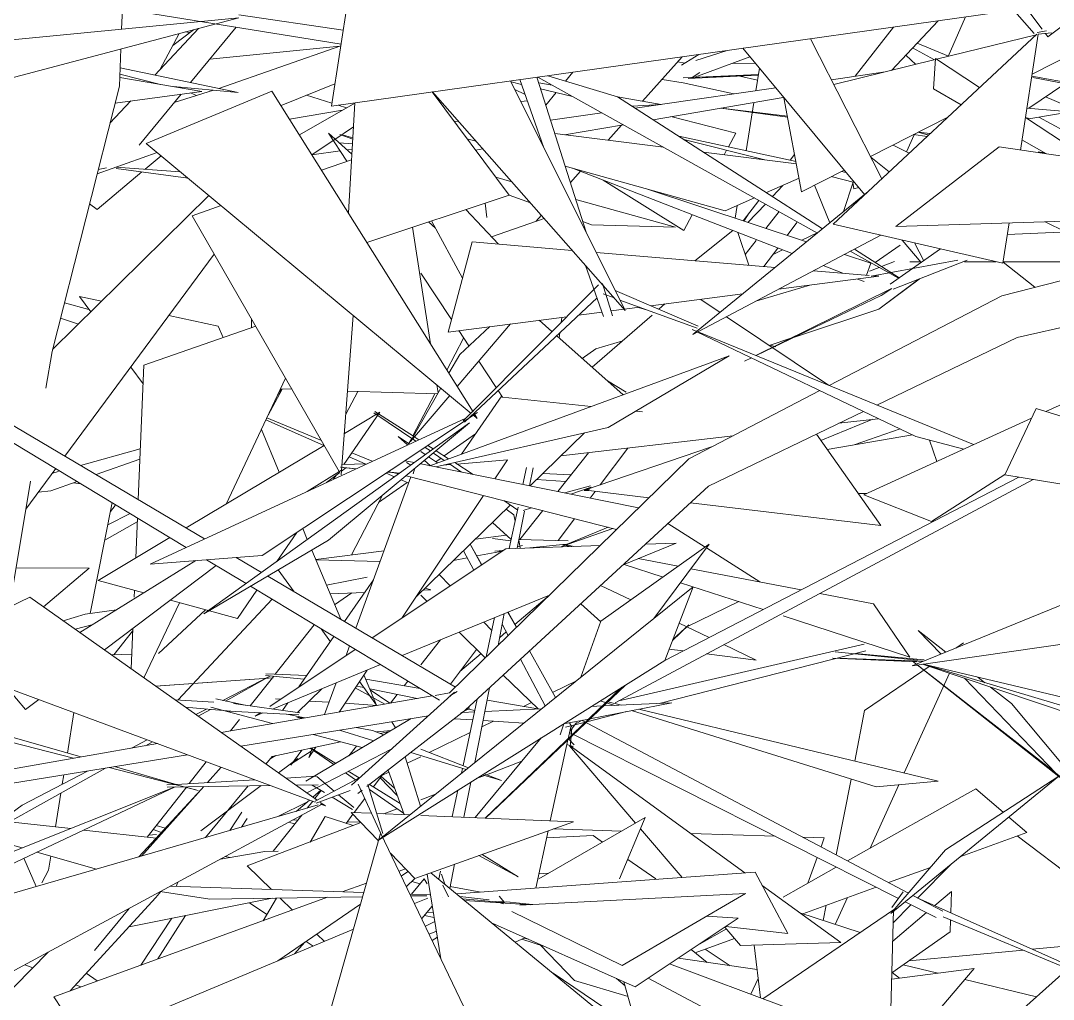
# Model space of a CAD drawing. Header units: millimetres. Extents: x 78096 to 288885, y -20632 to 149556.
# Drawn here: x 251132.4 to 251420, y 94862.3 to 95134.9 of the extents above; entities that cross this region are included whole.
import ezdxf

# ---------------------------------------------------------------- set-up
doc = ezdxf.new("R2010")
doc.units = ezdxf.units.MM
doc.layers.add('G-IMPT', color=8, linetype='Continuous', lineweight=9)
doc.layers.add('L-PLNT', color=71, linetype='Continuous', lineweight=9)

# ---------------------------------------------------------------- blocks, each defined once
blk = doc.blocks.new('ZZ-V - Tree Broadleaf 1 - 3dtree rotund SIMPLU-4826059-TOMH A-A')
at = {"layer": 'G-IMPT'}
for p, q in [((25531.45, 95168.44), (25522.54, 95111.12)), ((25702.01, 95157.27), (25720.5, 95132.57)), ((25750.58, 95152.14), (25722.09, 95130.45)), ((25395.71, 95149.31), (25525.22, 95128.4)), ((25496.78, 95136.58), (25525.83, 95132.27)), ((25709.86, 95137.48), (25522.54, 95111.12)), ((25712.88, 95137.51), (25718.2, 95131.4)), ((25380.12, 95104.9), (25496.75, 95135.75)), ((25385.18, 95124.83), (25496.75, 95135.75)), ((25717.66, 95120.02), (25744.49, 95133.7)), ((25719.01, 95131.18), (25662.29, 95078.26)), ((25691.09, 95124.17), (25718.83, 95131.02)), ((25714.4, 95098.89), (25719.38, 95131.14)), ((25721.64, 95132.1), (25719.06, 95131.64)), ((25719.34, 95131.14), (25723.06, 95131.57)), ((25721.38, 95131.4), (25722.09, 95130.45)), ((25655.96, 95129.9), (25675.83, 95090.9)), ((25637.12, 95127.25), (25670.99, 95086.49)), ((25662.48, 95117.11), (25690.71, 95124.08)), ((25690.73, 95124.41), (25690.22, 95115.93)), ((25690.73, 95124.41), (25703.06, 95116.3)), ((25593.45, 95076.03), (25579.77, 95119.17)), ((25657.87, 95075.78), (25580.01, 95119.21)), ((25602.23, 95113.7), (25582.79, 95119.6)), ((25572.42, 95118.14), (25604.36, 95054.21)), ((25581.72, 95099.52), (25575.01, 95118.5)), ((25690.22, 95115.93), (25697.91, 95111.5)), ((25505.99, 95115.29), (25470.98, 95100.7)), ((25505.99, 95115.29), (25562.02, 95025.95)), ((25572.02, 95086.31), (25550.58, 95115.07)), ((25604.36, 95054.21), (25550.73, 95115.09)), ((25602.23, 95113.7), (25659.34, 95076.98)), ((25648.57, 95113.48), (25653.49, 95087.29)), ((25527.26, 95081.37), (25529.09, 95112.04)), ((25672.68, 95097.08), (25694.24, 95108.07)), ((25715.79, 95107.92), (25733.81, 95096.07)), ((25714.84, 95101.76), (25721.66, 95097.84)), ((25561.46, 95025.55), (25470.98, 95100.7)), ((25528.14, 95096.2), (25519.8, 95093.26)), ((25653.49, 95087.29), (25665.32, 95093.32)), ((25623.23, 95047.51), (25671.98, 95087.3)), ((25532.41, 95073.16), (25572.02, 95086.31)), ((25491.81, 95083.4), (25483.79, 95080.57)), ((25331.43, 95079.21), (25482.08, 94988.21)), ((25336.88, 95079.5), (25487.23, 94990.59)), ((25524.72, 95009.35), (25483.79, 95080.57)), ((25709.52, 95067.36), (25711.26, 95078.61)), ((25709.52, 95067.36), (25662.29, 95078.26)), ((25710.76, 95075.39), (25757.16, 95077.4)), ((25561.7, 95073.3), (25555.01, 95048.19)), ((25561.7, 95073.3), (25589.62, 95070.94)), ((25675.56, 95075.19), (25623.23, 95047.51)), ((25681.53, 95073.82), (25686.74, 95067.54)), ((25684.94, 95073.03), (25687.48, 95068.05)), ((25596.28, 95070.38), (25646.09, 95066.17)), ((25680.49, 95063.17), (25667.02, 95070.68)), ((25668.19, 95071.3), (25680.65, 95063.28)), ((25678.17, 95061.55), (25692.2, 95071.35)), ((25672.81, 95063.72), (25696.99, 95068.23)), ((25675.76, 95066.43), (25679.39, 95067.83)), ((25679.01, 95060.12), (25699.57, 95068.21)), ((25683.59, 95067.78), (25686.54, 95067.78)), ((25698.85, 95067.79), (25707.64, 95067.79)), ((25746.68, 95067.8), (25709.2, 95058.32)), ((25709.59, 95067.79), (25773.84, 95067.8)), ((25598.32, 95052.55), (25593.29, 95066.77)), ((25656.78, 95065.26), (25672.28, 95063.95)), ((25672.39, 95065.13), (25675.1, 95066.17)), ((25561.89, 95026.16), (25596.89, 95061.33)), ((25600.85, 95052.7), (25597.99, 95061.73)), ((25647.03, 95060.1), (25674.98, 95063.72)), ((25673.31, 95063.86), (25674.98, 95063.72)), ((25601.27, 95057.71), (25598.24, 95058.81)), ((25624.67, 95049.81), (25601.58, 95059.76)), ((25611.47, 95055.5), (25637.08, 95058.81)), ((25678.16, 95060.13), (25640.77, 95041.64)), ((25675.68, 95058.34), (25640.82, 95041.62)), ((25709.2, 95058.32), (25661.17, 95033.28)), ((25675.68, 95058.34), (25678.57, 95060.34)), ((25559.63, 95023.07), (25596.5, 95057.7)), ((25624.38, 95049.31), (25602.9, 95057.12)), ((25758, 95056.67), (25713.53, 95046.71)), ((25528.64, 95052.81), (25525.26, 95008.41)), ((25591.39, 95052.9), (25597.9, 95053.74)), ((25600.42, 95054.07), (25608.43, 95055.11)), ((25555.01, 95048.19), (25588.07, 95052.47)), ((25721.5, 95026.06), (25776.62, 95051.25)), ((25624.23, 95048.33), (25622.96, 95048.94)), ((25624.3, 95048.39), (25622.96, 95048.94)), ((25685.32, 95019.1), (25624.33, 95048.28)), ((25701.32, 95016.83), (25624.88, 95048.15)), ((25713.53, 95046.71), (25674.41, 95027.86)), ((25549.91, 95010.97), (25633.27, 95041.58)), ((25599.62, 95021.61), (25633.27, 95041.58)), ((25639.51, 95041.02), (25637.55, 95040.05)), ((25639.54, 95041), (25637.55, 95040.05)), ((25658.54, 95031.91), (25622.05, 95012.89)), ((25559.95, 95024.22), (25472.03, 94983.57)), ((25503.21, 94985.94), (25563.26, 95025.75)), ((25559.24, 95023.5), (25561.82, 95026.1)), ((25563.15, 95024.14), (25561.97, 95025.12)), ((25562.27, 95025.55), (25563.15, 95024.14)), ((25670.72, 95026.09), (25627.54, 95005.28)), ((25670.79, 95002.88), (25717.54, 95024.25)), ((25487.02, 94969.69), (25561.03, 95022.93)), ((25521.77, 94990.19), (25561.03, 95022.93)), ((25599.62, 95021.61), (25551.63, 95010.62)), ((25685.32, 95019.1), (25698.64, 95015.61)), ((25543.05, 95012.35), (25545.61, 95011.84)), ((25622.05, 95012.89), (25555.4, 94947.68)), ((25515.78, 95003.79), (25525.32, 95009.72)), ((25529.42, 95010.1), (25525.11, 95010.53)), ((25525.19, 95010.52), (25529.41, 95010.1)), ((25526.58, 95010.38), (25525.34, 95009.44)), ((25532.49, 95011.52), (25525.48, 95011.31)), ((25526.45, 95010.4), (25529.41, 95010.1)), ((25544.64, 95011.14), (25543.47, 95011.85)), ((25545.66, 95010), (25545.31, 95008.68)), ((25547.4, 95011.48), (25608.08, 94999.22)), ((25524.87, 95009.09), (25521.13, 95006.27)), ((25538.28, 95009.19), (25541.47, 95008.86)), ((25538.31, 95009.21), (25541.51, 95008.89)), ((25541.51, 95008.89), (25538.32, 95009.21)), ((25540.04, 95009.01), (25541.25, 95008.7)), ((25543.33, 95008.17), (25601.93, 94993.21)), ((25710.1, 95008.52), (25689.64, 94995.38)), ((25627.54, 95005.28), (25559.89, 94942.96)), ((25670.79, 95002.88), (25689.64, 94995.38)), ((25487.02, 94969.69), (25521.77, 94990.19)), ((25452.49, 94964.47), (25484.79, 94984.54)), ((25503.21, 94985.94), (25472.03, 94983.57)), ((25487.79, 94984.76), (25498.76, 94978.14)), ((25496.02, 94985.39), (25503.06, 94981.23)), ((25490.48, 94983.14), (25459.33, 94959.63)), ((25504.82, 94980.19), (25557.06, 94949.3)), ((25500.03, 94977.37), (25552.62, 94945.61)), ((25623.29, 94977.23), (25535.61, 94906.67)), ((25623.29, 94977.23), (25615.35, 94956.71)), ((25438.54, 94974.32), (25406.26, 94958.72)), ((25438.54, 94974.32), (25518.53, 94917.81)), ((25406.26, 94958.72), (25518.04, 94917.21)), ((25535.61, 94906.67), (25615.35, 94956.71)), ((25452.75, 94929.83), (25373.78, 94952.5)), ((25366.68, 94951.29), (25450.69, 94929.47)), ((25432.36, 94949.03), (25437.38, 94943.06)), ((25550.58, 94946.84), (25491.88, 94936.64)), ((25528.1, 94921.97), (25556.82, 94947.84)), ((25555.4, 94947.68), (25551.41, 94946.98)), ((25555.53, 94946.88), (25557.58, 94948.1)), ((25441.02, 94945.81), (25437.38, 94943.06)), ((25532.44, 94921.64), (25560.94, 94943.69)), ((25558.58, 94942.09), (25560.95, 94943.31)), ((25549.54, 94941.28), (25497.28, 94932.82)), ((25515.38, 94923.07), (25544.78, 94940.51)), ((25474.07, 94933.54), (25372.3, 94915.85)), ((25515.66, 94919.84), (25539.38, 94932.13)), ((25482.47, 94930.42), (25391.65, 94915.72)), ((25460.65, 94926.89), (25485.4, 94920.46)), ((25479.34, 94922.2), (25462.15, 94927.13)), ((25479.29, 94922.2), (25501.21, 94923.46)), ((25509.83, 94923.96), (25518.31, 94924.45)), ((25517.99, 94917.52), (25530.49, 94924.12)), ((25519.65, 94923.41), (25518.45, 94924.41)), ((25523.32, 94920.34), (25519.69, 94923.37)), ((25372.84, 94879.12), (25479.01, 94921.47)), ((25479.01, 94921.47), (25387.4, 94878.3)), ((25476.68, 94922.04), (25478.82, 94922.17)), ((25476.81, 94921.46), (25505.47, 94921.88)), ((25485.4, 94920.46), (25481.65, 94921.54)), ((25512.62, 94921.99), (25518.86, 94922.08)), ((25520.6, 94919.92), (25517.17, 94921.99)), ((25518.29, 94916.97), (25527.73, 94920.5)), ((25529.91, 94919.68), (25531.09, 94920.59)), ((25536.26, 94908.54), (25530.03, 94922.24)), ((25536.9, 94908.51), (25532.69, 94922.19)), ((25528.44, 94915.19), (25522.74, 94918.63)), ((25528.79, 94915.76), (25524.54, 94919.31)), ((25519.74, 94916.58), (25426.15, 94865.99)), ((25433.02, 94891.64), (25518.89, 94916.47)), ((25519.44, 94917.17), (25520.85, 94916.17)), ((25519.51, 94916.67), (25520.85, 94916.17)), ((25533.72, 94914.13), (25528.03, 94914.37)), ((25535.64, 94906.49), (25528.03, 94914.37)), ((25544.33, 94913.69), (25535.19, 94914.07)), ((25589.91, 94911.8), (25545.79, 94895.99)), ((25589.91, 94911.8), (25547.4, 94913.56)), ((25521.77, 94857.33), (25536.22, 94908.54)), ((25568.45, 94841.41), (25536.34, 94908.54)), ((25545.79, 94895.99), (25538.98, 94903.03))]:
    blk.add_line(p, q, dxfattribs=at)
blk = doc.blocks.new('ZZ-V - Tree Broadleaf 1 - 3dtree rotund SIMPLU-4826034-TOMH A-A')
at = {"layer": 'G-IMPT'}
for p, q in [((25708.5, 95099.75), (25679.75, 95077.62)), ((25708.5, 95099.75), (25817.17, 95083.97)), ((25812.41, 95081.77), (25679.75, 95077.62)), ((25710.05, 95008.42), (25718.8, 95026.9)), ((25718.8, 95026.9), (25828.97, 94992.75)), ((25710.05, 95008.42), (25774.12, 94997.9))]:
    blk.add_line(p, q, dxfattribs=at)
blk = doc.blocks.new('ZZ-V - Tree Broadleaf 2 - 3dtree rotund SIMPLU-4826084-TOMH A-A')
at = {"layer": 'G-IMPT'}
for p, q in [((25463.68, 95121.82), (25496.53, 95114.88)), ((25486.49, 95115.23), (25463.57, 95119.11)), ((25474.94, 95117.19), (25463.61, 95120.07)), ((25478.44, 95116.59), (25496.53, 95114.88)), ((25462.28, 95111.99), (25486.49, 95115.23)), ((25434.71, 94982.52), (25455.04, 94982.39)), ((25455.04, 94982.39), (25442.38, 94971.61)), ((25453.94, 94969.59), (25447.83, 94967.76)), ((25453.94, 94969.59), (25462.73, 94970.83)), ((25456.17, 94966.76), (25451.17, 94965.4)), ((25449.96, 94909.89), (25432.91, 94911.79)), ((25473.72, 94907.24), (25453.57, 94909.48)), ((25436.44, 94904.49), (25425.45, 94907.62)), ((25457.15, 94898.61), (25440.52, 94903.33)), ((25479.31, 94893.76), (25479.75, 94894.97)), ((25551.78, 94881.32), (25549.78, 94880.44)), ((25581.87, 94877.07), (25575.59, 94879.11)), ((25439.36, 94871.09), (25437.18, 94871.95)), ((25457.28, 94867.44), (25454.28, 94869.6)), ((25452.74, 94865.79), (25451.29, 94866.36))]:
    blk.add_line(p, q, dxfattribs=at)
blk = doc.blocks.new('ZZ-V - Tree Broadleaf 2 - 3dtree rotund SIMPLU-4826109-TOMH A-A')
at = {"layer": 'G-IMPT'}
for p, q in [((25464.1, 95132.56), (25464.32, 95138.23)), ((25694.3, 95124.97), (25699.1, 95135.97)), ((25496.01, 95133.12), (25483.32, 95117.67)), ((25679.08, 95133.15), (25668.43, 95119.43)), ((25691.54, 95134.9), (25678.48, 95121.06)), ((25485.56, 95132.79), (25473.37, 95119.77)), ((25474.73, 95121.22), (25480.18, 95131.37)), ((25484.16, 95132.42), (25478.38, 95128.01)), ((25483.15, 95131.65), (25481.81, 95131.8)), ((25488.71, 95124.24), (25524.85, 95127.79)), ((25491.18, 95116.01), (25525.14, 95127.9)), ((25694.35, 95125.08), (25685.7, 95128.71)), ((25463.48, 95116.72), (25463.88, 95127.06)), ((25609.2, 95112.47), (25620.21, 95124.87)), ((25624.85, 95125.52), (25620.04, 95122.53)), ((25639.1, 95124.86), (25622.99, 95118.89)), ((25632.78, 95126.63), (25624.01, 95123.84)), ((25685.29, 95122.74), (25682.47, 95125.29)), ((25690.46, 95124.02), (25684.4, 95127.33)), ((25619, 95123.5), (25620.96, 95123.1)), ((25640.59, 95123.08), (25634.1, 95123.01)), ((25640.73, 95115.43), (25641.74, 95121.69)), ((25587.76, 95118.09), (25589.8, 95120.59)), ((25620.53, 95118.99), (25641.45, 95119.89)), ((25620.53, 95118.99), (25641.45, 95119.88)), ((25641.42, 95119.75), (25621.85, 95118.84)), ((25625.1, 95120.51), (25623.04, 95119.1)), ((25636.25, 95119.51), (25641.2, 95118.34)), ((25676.77, 95120.64), (25661.78, 95118.47)), ((25730.57, 95117.17), (25717.57, 95119.43)), ((25731.1, 95116.56), (25717.84, 95119.08)), ((25444.76, 95042.79), (25463.48, 95116.72)), ((25508.5, 95111.29), (25523.51, 95117.36)), ((25575.48, 95117.17), (25572.55, 95117.87)), ((25583.98, 95116.99), (25580.26, 95117.66)), ((25589.68, 95113.81), (25580.81, 95115.91)), ((25646.28, 95116.23), (25614.13, 95111.59)), ((25614.63, 95118.58), (25620.51, 95117.62)), ((25620.51, 95117.62), (25634.6, 95114.54)), ((25726.77, 95117.38), (25716.73, 95110.53)), ((25480.68, 95114.45), (25469.04, 95100.29)), ((25478.79, 95112.16), (25489.69, 95115.53)), ((25483.27, 95114.8), (25484.97, 95114.07)), ((25522.66, 95111.93), (25515.62, 95114.17)), ((25576.47, 95114.38), (25573.58, 95115.8)), ((25582.26, 95111.35), (25585.15, 95114.89)), ((25614.37, 95111.54), (25602.23, 95113.72)), ((25612.14, 95107.33), (25648.32, 95113.49)), ((25734.58, 95108.17), (25721.39, 95113.71)), ((25466.64, 95112.57), (25460.86, 95106.4)), ((25529.08, 95111.97), (25513.62, 95103.13)), ((25526.74, 95110.63), (25524.39, 95111.38)), ((25575.27, 95112.42), (25577.1, 95112.6)), ((25606.23, 95111.13), (25614.37, 95111.54)), ((25613.54, 95111.5), (25607.1, 95110.57)), ((25649.59, 95108.01), (25631.01, 95110.57)), ((25631.11, 95110.59), (25649.53, 95108.34)), ((25638.02, 95098.68), (25640.2, 95112.14)), ((25716.2, 95110.58), (25728.24, 95109.57)), ((25525.61, 95109.99), (25510.87, 95107.5)), ((25597.88, 95109.24), (25583.58, 95107.17)), ((25635.13, 95103.57), (25617.08, 95108.2)), ((25717.29, 95107.71), (25715.83, 95107.9)), ((25717.29, 95107.71), (25728.24, 95109.57)), ((25726.42, 95104.34), (25719.55, 95108.09)), ((25528.69, 95105.34), (25523.2, 95101.66)), ((25558.04, 95106.8), (25556.61, 95106.98)), ((25587.46, 95103.13), (25603.84, 95105.92)), ((25599.57, 95101.62), (25603.33, 95105.85)), ((25523.04, 95101.56), (25517.1, 95097.57)), ((25528.24, 95097.78), (25521.72, 95103.56)), ((25521.72, 95103.56), (25526.87, 95095.75)), ((25524.86, 95103.19), (25528.48, 95101.89)), ((25528.51, 95102.34), (25525.92, 95103.06)), ((25560.27, 95102.06), (25562.84, 95101.34)), ((25615, 95099.69), (25584.76, 95103.46)), ((25651.92, 95095.67), (25619.27, 95102.75)), ((25620.64, 95101.86), (25643.25, 95096.16)), ((25635.13, 95103.57), (25633.09, 95099.75)), ((25682.71, 95098.39), (25684.79, 95103.16)), ((25688.43, 95102.65), (25684.64, 95103.18)), ((25688.82, 95103.01), (25685.95, 95103.84)), ((25688.87, 95103.06), (25686.02, 95103.88)), ((25686.07, 95103.86), (25689.3, 95103.47)), ((25524.93, 95098.69), (25517.11, 95097.56)), ((25524.71, 95100.91), (25528.41, 95100.62)), ((25528.32, 95099.18), (25526.89, 95098.98)), ((25562.63, 95098.9), (25564.69, 95099.25)), ((25632.61, 95098.85), (25631.93, 95097.58)), ((25683.46, 95098.01), (25678.96, 95100.28)), ((25457.27, 95092.22), (25473.98, 95098.21)), ((25475.11, 95097.27), (25470.66, 95093.54)), ((25652.03, 95095.07), (25626.2, 95098.29)), ((25651.54, 95097.68), (25650.26, 95096.03)), ((25677.9, 95092.83), (25672.78, 95096.89)), ((25721.12, 95098.15), (25719.39, 95098.38)), ((25459.93, 95093.92), (25457.6, 95093.5)), ((25480.44, 95092.85), (25462.53, 95094.11)), ((25462.6, 95093.76), (25482.64, 95091.02)), ((25587.63, 95094.41), (25632.22, 95081.92)), ((25589.08, 95089.81), (25591.89, 95092.97)), ((25650.84, 95070.05), (25589.67, 95093.83)), ((25665.88, 95092.65), (25664.56, 95092.93)), ((25469.76, 95092.78), (25457.33, 95082.35)), ((25572.77, 95090.07), (25568.29, 95091.31)), ((25620.65, 95076.47), (25598.24, 95090.5)), ((25652.79, 95091.03), (25643.73, 95087.02)), ((25661.75, 95091.5), (25668.18, 95089.88)), ((25665.16, 95081.74), (25667.8, 95089.97)), ((25610.3, 95088.06), (25654.84, 95073.31)), ((25648.26, 95089.02), (25645.37, 95085.97)), ((25657.08, 95089.12), (25661.32, 95078.6)), ((25668, 95088.05), (25667.77, 95089.87)), ((25669.39, 95088.42), (25668, 95088.05)), ((25488.42, 95086.22), (25444.88, 95043.3)), ((25572.02, 95086.3), (25577.96, 95084.18)), ((25618.37, 95077.42), (25590.57, 95085.13)), ((25640.38, 95085.54), (25632.22, 95081.92)), ((25641.59, 95084.86), (25637.16, 95079.16)), ((25457.33, 95082.35), (25455.16, 95083.87)), ((25569.03, 95072.68), (25560, 95082.32)), ((25565.38, 95084.1), (25565.85, 95080.08)), ((25634.99, 95079.89), (25635.55, 95083.4)), ((25643.39, 95083.86), (25638.53, 95078.71)), ((25647.22, 95081.73), (25643.52, 95077.06)), ((25551.49, 95077.15), (25549.56, 95078.85)), ((25559, 95063.16), (25550.42, 95079.14)), ((25567.11, 95074.74), (25581.81, 95079.81)), ((25579.5, 95079.01), (25581.01, 95080.72)), ((25592.52, 95078.96), (25594.95, 95078.09)), ((25623, 95080.87), (25620.65, 95076.47)), ((25638.57, 95080.97), (25637.39, 95079.09)), ((25652.18, 95078.69), (25649.48, 95075.09)), ((25726.94, 95076.09), (25721.33, 95078.92)), ((25550.12, 95044.93), (25545.08, 95077.37)), ((25618.37, 95077.42), (25594.95, 95078.09)), ((25623.76, 95068.06), (25634.3, 95076.48)), ((25638.74, 95066.79), (25635.68, 95075.94)), ((25657.77, 95075.84), (25653.52, 95073.75)), ((25640.86, 95073.68), (25637.75, 95069.76)), ((25489.92, 95069.91), (25448.32, 95013.6)), ((25646.86, 95071.6), (25642.98, 95066.43)), ((25648.13, 95071.1), (25645.53, 95069.82)), ((25674, 95067.56), (25680.91, 95072.41)), ((25665.39, 95069.82), (25672.76, 95067.37)), ((25671.55, 95064.01), (25672.76, 95067.37)), ((25718.44, 95060.66), (25709.57, 95067.69)), ((25547.4, 95064.64), (25555.94, 95051.69)), ((25664.92, 95064.57), (25659.48, 95066.69)), ((25640.72, 95056.77), (25655.8, 95061.24)), ((25670.91, 95062.24), (25669.07, 95062.96)), ((25675, 95054.55), (25686.31, 95062.99)), ((25675, 95054.55), (25686.11, 95062.92)), ((25678.98, 95057.51), (25686.19, 95062.95)), ((25455.02, 95054.47), (25448.19, 95056.34)), ((25458.55, 95056.77), (25452.39, 95058.09)), ((25455.52, 95053.78), (25452.39, 95058.09)), ((25613.71, 95054.53), (25615.41, 95056.01)), ((25630.77, 95053.67), (25625.37, 95057.3)), ((25675, 95054.55), (25678.98, 95057.51)), ((25491.01, 95049.85), (25477.26, 95052.78)), ((25595.16, 95038.39), (25611.82, 95052.89)), ((25608.04, 95055.06), (25610.56, 95054.33)), ((25651.77, 95046.87), (25675, 95054.55)), ((25447.1, 95052.06), (25452.09, 95050.41)), ((25470.3, 95038.95), (25501.46, 95049.83)), ((25491.01, 95049.85), (25492.35, 95046.64)), ((25500.32, 95051.81), (25500.28, 95049.41)), ((25572.45, 95050.45), (25557.59, 95033.01)), ((25566.65, 95049.7), (25558.26, 95041.98)), ((25583.95, 95048.34), (25580.41, 95051.48)), ((25586.67, 95052.29), (25586.49, 95050.89)), ((25660.95, 95033.37), (25632.57, 95052.46)), ((25558, 95048.58), (25560.81, 95044.32)), ((25603.77, 95030.75), (25585.28, 95047.16)), ((25586.12, 95047.95), (25585.94, 95046.57)), ((25554.72, 95037.59), (25559.34, 95046.53)), ((25596.16, 95043.56), (25603.65, 95045.77)), ((25644.47, 95044.46), (25650.49, 95046.45)), ((25644.71, 95044.54), (25646.33, 95044.08)), ((25443.05, 95032.56), (25444.76, 95042.79)), ((25555.28, 95036.7), (25558.26, 95041.98)), ((25592.37, 95040.87), (25596.16, 95043.56)), ((25470.08, 95033.74), (25466.67, 95038.44)), ((25470.3, 95038.95), (25468.72, 95001.53)), ((25563.61, 95040.07), (25568.44, 95032.75)), ((25509.78, 95035.35), (25493.19, 95000.29)), ((25544.55, 95017.69), (25552.97, 95032.6)), ((25552.24, 95031.3), (25551.9, 95033.49)), ((25599.41, 95034.62), (25604.62, 95031.42)), ((25504.92, 95025.08), (25508.8, 95032.32)), ((25508.62, 95032.33), (25507.9, 95030.66)), ((25508.35, 95032.34), (25511.57, 95032.24)), ((25529.85, 95031.66), (25526.55, 95025.29)), ((25527.04, 95031.75), (25552.04, 95030.95)), ((25555.48, 95030.52), (25544.55, 95017.69)), ((25545.25, 95019.25), (25551.31, 95030.98)), ((25570, 95030.38), (25558.72, 95014.2)), ((25569.01, 95031.88), (25570.19, 95030.09)), ((25594.89, 95027.49), (25570.19, 95030.09)), ((25504.53, 95024.26), (25519.74, 95018.01)), ((25525.99, 95011.33), (25536.04, 95025.89)), ((25526.14, 95019.97), (25536.04, 95025.89)), ((25534.38, 95025.71), (25546.06, 95017.79)), ((25534.62, 95026.04), (25545.39, 95019.17)), ((25609.15, 95025.98), (25607.31, 95026.18)), ((25658.86, 95017.99), (25673.3, 95023.88)), ((25674.8, 95024.06), (25663.85, 95022.77)), ((25503.03, 95021.08), (25508.01, 95009.14)), ((25504.28, 95023.74), (25520.46, 95016.58)), ((25680.9, 95021.22), (25668.16, 95016.8)), ((25544.32, 95016.99), (25541.16, 95019.13)), ((25543.77, 95016.74), (25541.16, 95019.13)), ((25544.14, 95017.11), (25544.9, 95018.58)), ((25545.51, 95019.09), (25546.91, 95018.19)), ((25553.97, 95013.68), (25562.63, 95019.81)), ((25593, 95020.1), (25577.85, 95005.33)), ((25634.38, 95019.32), (25586.42, 95013.69)), ((25675.58, 94994.3), (25657.6, 95019.76)), ((25660.6, 95015.52), (25684.39, 95019.55)), ((25691.14, 95012.18), (25689.12, 95018.1)), ((25452.66, 95011.03), (25469.32, 95015.62)), ((25482.07, 94993.64), (25520.54, 95016.63)), ((25548.63, 95016.05), (25550.09, 95015.06)), ((25549.43, 95016.58), (25550.9, 95015.64)), ((25592.98, 95004.17), (25628.38, 95016.19)), ((25605.05, 95015.87), (25597.38, 95005.66)), ((25457, 95008.47), (25469.2, 95012.83)), ((25527.47, 95013.47), (25531.92, 95011.5)), ((25528.2, 95014.54), (25533.93, 95012.19)), ((25548.67, 95014.04), (25547.4, 95014.9)), ((25550.03, 95011.01), (25548.46, 95012.45)), ((25552.05, 95011.75), (25549.61, 95013.41)), ((25550.92, 95014.5), (25553.95, 95012.45)), ((25551.64, 95012.03), (25553.07, 95013.04)), ((25551.69, 95015.14), (25555.18, 95012.9)), ((25557.49, 95011.43), (25571.58, 95012.64)), ((25571.58, 95012.64), (25568.03, 95007.31)), ((25594.12, 95014.59), (25585.57, 95003.77)), ((25445.77, 95010.15), (25437.43, 94998.85)), ((25553.74, 95011.11), (25555.69, 95011.27)), ((25555.38, 95011.48), (25558.78, 95009.18)), ((25556.87, 95011.82), (25562.05, 95008.52)), ((25576.89, 95010.44), (25575.89, 95005.72)), ((25578.71, 95010.35), (25577.72, 95005.35)), ((25433.6, 94975.89), (25438.74, 95006.69)), ((25444.37, 95003.95), (25451.69, 95006.57)), ((25444.84, 95008.88), (25446.49, 95009.34)), ((25523.13, 95007.19), (25523.98, 95008.42)), ((25544.7, 95007.82), (25529.36, 94965.68)), ((25537.83, 95008.89), (25540.1, 95007.88)), ((25541.98, 95007.05), (25544.08, 95006.12)), ((25587.76, 95006.54), (25579.67, 95007.11)), ((25589.22, 95008.39), (25581.38, 95008.77)), ((25717.98, 95007.12), (25601.56, 94944.94)), ((25713.96, 95007.78), (25615.35, 94956.66)), ((25440.92, 95003.58), (25444.37, 95003.95)), ((25450.73, 95006.23), (25452.72, 95005.95)), ((25535.67, 95000.72), (25543.6, 95006.33)), ((25594.68, 95005.34), (25587.57, 95003.36)), ((25594.88, 95004.99), (25589.19, 95003.04)), ((25592.89, 95004.04), (25594.4, 95004.3)), ((25594.2, 95004.03), (25592.89, 95004.04)), ((25610.94, 95002.02), (25594.19, 95004.02)), ((25595.99, 95003.81), (25594.59, 95001.95)), ((25528.11, 94986.09), (25536.63, 95002.59)), ((25564.92, 95002.66), (25542.12, 94968.47)), ((25570.52, 95001.23), (25574.47, 94998.55)), ((25671.58, 95003.24), (25669.26, 95003.26)), ((25455.39, 94969.8), (25461.45, 95000.67)), ((25462.36, 94999.92), (25460.97, 94998.23)), ((25572.36, 94999.98), (25546.09, 94974.38)), ((25573.38, 94997.31), (25571.16, 94998.81)), ((25574.54, 94999.4), (25572.08, 94987.88)), ((25576.32, 94998.29), (25574.28, 94987.95)), ((25581.37, 94998.46), (25575.02, 94990.44)), ((25578.22, 94999.26), (25575.97, 94998.49)), ((25675.58, 94994.3), (25622.5, 95000.64)), ((25468.46, 94995.34), (25459.4, 94990.21)), ((25466.52, 94997.61), (25460.23, 94994.48)), ((25468.51, 94996.41), (25468.04, 94985.25)), ((25572.61, 94990.36), (25567.39, 94995.13)), ((25573.38, 94997.31), (25573.72, 94995.55)), ((25590.27, 94996.18), (25585.7, 94990.09)), ((25507.33, 94984.3), (25512.89, 94992.35)), ((25514.56, 94993.46), (25515.83, 94990.42)), ((25586.57, 94988.5), (25599.58, 94993.81)), ((25600.9, 94993.47), (25586.57, 94988.5)), ((25616.26, 94994.89), (25626.6, 94988.3)), ((25457.58, 94979.01), (25477.56, 94990.94)), ((25571.24, 94991.61), (25562.64, 94990.51)), ((25572.53, 94990), (25567.39, 94990.68)), ((25574.73, 94990.22), (25575.14, 94988.04)), ((25574.77, 94990.44), (25588.48, 94990)), ((25618.51, 94989.43), (25603.74, 94983.36)), ((25610.03, 94989.15), (25618.51, 94989.43)), ((25517.08, 94987.43), (25525.12, 94968.18)), ((25537.22, 94987.26), (25518.17, 94984.82)), ((25571.14, 94987.84), (25533.91, 94962.99)), ((25559.34, 94987.29), (25562.19, 94981.87)), ((25561.18, 94989.09), (25564.38, 94983.33)), ((25561.19, 94989.1), (25564.4, 94983.34)), ((25561.2, 94989.11), (25564.4, 94983.35)), ((25570.17, 94987.2), (25563.03, 94985.81)), ((25570.38, 94987.34), (25568.06, 94987.11)), ((25570.51, 94987.42), (25569.28, 94987.11)), ((25571.14, 94987.84), (25597.35, 94988.72)), ((25575.76, 94988.75), (25574.36, 94988.39)), ((25587.93, 94989.06), (25577.84, 94988.07)), ((25588.74, 94988.44), (25587.08, 94988.97)), ((25590.09, 94988.48), (25588, 94988.88)), ((25627.72, 94989.1), (25597.59, 94967.65)), ((25627.72, 94989.1), (25612.32, 94968.4)), ((25626.96, 94988.07), (25641.84, 94978.59)), ((25518.22, 94984.72), (25536.14, 94984.3)), ((25560.38, 94985.3), (25556.53, 94984.55)), ((25619.07, 94982.94), (25607.92, 94985.07)), ((25512.14, 94975.86), (25507.74, 94981.92)), ((25552.56, 94980.69), (25555.59, 94977.46)), ((25614.88, 94979.95), (25604.03, 94983.47)), ((25653.39, 94976.38), (25622.63, 94982.26)), ((25457.58, 94979.01), (25470.28, 94975.52)), ((25532.47, 94979.89), (25521.15, 94977.7)), ((25534.27, 94979.16), (25526.17, 94967.56)), ((25642.8, 94970.89), (25619.74, 94978.37)), ((25467.66, 94976.24), (25467.58, 94974.38)), ((25496.34, 94968.38), (25501.8, 94976.3)), ((25522.16, 94975.28), (25531.83, 94975.67)), ((25523.43, 94972.22), (25528.19, 94975.52)), ((25583.24, 94974.92), (25542.25, 94958.05)), ((25548.08, 94976.32), (25550.27, 94976.41)), ((25548.65, 94976.87), (25550.27, 94976.41)), ((25605.89, 94973.56), (25597.48, 94977.59)), ((25673.54, 94972.53), (25658.57, 94975.39)), ((25480.19, 94972.8), (25470.3, 94951.89)), ((25477.7, 94973.49), (25496.34, 94968.38)), ((25479.89, 94945.78), (25506.02, 94973.75)), ((25547.4, 94974.91), (25549.18, 94973.18)), ((25582.64, 94974.38), (25573.66, 94966.71)), ((25592, 94972.53), (25597.54, 94967.5)), ((25635.96, 94973.11), (25621.52, 94966.07)), ((25683.65, 94957.63), (25673.54, 94972.53)), ((25729.58, 94973.67), (25684.27, 94955.23)), ((25474.34, 94958.65), (25487.5, 94970.8)), ((25570.68, 94969.75), (25568.93, 94960.91)), ((25571.69, 94970.17), (25574.05, 94965.93)), ((25571.71, 94970.18), (25574.06, 94965.94)), ((25571.73, 94970.18), (25574, 94966.11)), ((25506.89, 94952.86), (25517.75, 94966.66)), ((25564.98, 94967.41), (25567.21, 94965.03)), ((25567.98, 94968.64), (25565.65, 94957.7)), ((25570.09, 94966.81), (25571.74, 94963.67)), ((25591.97, 94952.02), (25597.59, 94967.65)), ((25622.09, 94966.64), (25617.51, 94962.28)), ((25622.09, 94966.64), (25617.61, 94962.55)), ((25627.74, 94963.09), (25619.37, 94967.1)), ((25683.65, 94957.63), (25648.32, 94969.1)), ((25778.89, 94968.96), (25684.27, 94955.23)), ((25461.91, 94958.31), (25467.18, 94964.91)), ((25467.21, 94965.57), (25466.74, 94954.4)), ((25522.25, 94961.94), (25519.66, 94965.51)), ((25558.08, 94964.57), (25565.4, 94957.47)), ((25571.23, 94964.64), (25569.35, 94963.03)), ((25685.94, 94965.1), (25692.3, 94958.5)), ((25685.94, 94965.1), (25693.65, 94959.05)), ((25523.24, 94963.35), (25513.45, 94949.33)), ((25527.56, 94960.74), (25526.6, 94958.11)), ((25552.87, 94962.42), (25547.4, 94955.51)), ((25670.89, 94961.25), (25602.6, 94945.49)), ((25640.82, 94956.82), (25631.85, 94961.12)), ((25696.39, 94960.17), (25698.55, 94961.65)), ((25461.23, 94958.29), (25466.91, 94958.45)), ((25529.13, 94959.79), (25505.36, 94943.93)), ((25562.98, 94959.81), (25555.69, 94950.11)), ((25564.2, 94958.63), (25558.34, 94953.64)), ((25577.7, 94959.36), (25584.93, 94946.36)), ((25577.71, 94959.37), (25584.94, 94946.36)), ((25577.73, 94959.39), (25584.97, 94946.39)), ((25671.38, 94959.39), (25613.78, 94944.75)), ((25620.4, 94959.35), (25616.56, 94959.83)), ((25640.82, 94956.82), (25627.01, 94958.53)), ((25685.76, 94956.79), (25662.86, 94959.14)), ((25668.45, 94958.64), (25687.58, 94956.93)), ((25536.16, 94955.55), (25506.1, 94943.18)), ((25575.21, 94957.07), (25582.05, 94944.04)), ((25685.58, 94956.35), (25662.09, 94957.36)), ((25687.41, 94956.5), (25662.16, 94957.36)), ((25663.44, 94957.36), (25687.41, 94956.5)), ((25671.03, 94942.75), (25689.25, 94955.26)), ((25721.82, 94927.25), (25684.39, 94956.49)), ((25747.45, 94906.73), (25684.39, 94956.49)), ((25687.37, 94956.5), (25685.85, 94956.55)), ((25687.15, 94955.65), (25774.91, 94926.24)), ((25762.68, 94933.11), (25687.31, 94955.68)), ((25763.06, 94937.63), (25687.43, 94955.69)), ((25492.33, 94945.55), (25505.54, 94952.43)), ((25505.57, 94952.43), (25493.02, 94945.41)), ((25499.94, 94944.04), (25506.48, 94952.34)), ((25504.19, 94952.55), (25514.94, 94951.46)), ((25504.31, 94952.97), (25515.65, 94952.48)), ((25532.5, 94954.04), (25524.69, 94942.34)), ((25531.6, 94952.69), (25535.13, 94944.23)), ((25570.39, 94952.63), (25580.12, 94943.21)), ((25682.06, 94925.38), (25694.68, 94953.13)), ((25702.55, 94952.08), (25704.55, 94950.52)), ((25473.58, 94949.57), (25506.27, 94951.84)), ((25473.62, 94949.54), (25506.27, 94951.84)), ((25523.82, 94950.47), (25520.6, 94941.63)), ((25537.45, 94944.56), (25529.19, 94949.09)), ((25529.52, 94949.58), (25531.54, 94949.17)), ((25535.13, 94944.23), (25530.34, 94950.81)), ((25532.1, 94951.48), (25547.21, 94948.87)), ((25543.79, 94950.94), (25542.76, 94949.64)), ((25566.59, 94949.13), (25562.47, 94928.29)), ((25565.36, 94912.82), (25603.46, 94949.25)), ((25604.43, 94949.85), (25565.45, 94912.82)), ((25590.8, 94951.08), (25584.12, 94947.82)), ((25698.8, 94951.75), (25724.36, 94925.21)), ((25706.09, 94949.3), (25711.97, 94944.7)), ((25519.89, 94948.85), (25513.07, 94942.21)), ((25533.21, 94948.82), (25546.39, 94946.11)), ((25533.33, 94948.54), (25538.82, 94944.79)), ((25540.87, 94947.25), (25538.95, 94944.82)), ((25478.96, 94945.77), (25489.75, 94945.05)), ((25481.85, 94943.72), (25494.52, 94942.55)), ((25488.94, 94943.74), (25506.17, 94939.12)), ((25490.32, 94945.98), (25498.52, 94944.23)), ((25495.29, 94944.68), (25513.73, 94942.12)), ((25508.37, 94945.94), (25506.98, 94946.03)), ((25510.39, 94944.95), (25508.89, 94942.79)), ((25521.85, 94945.06), (25516.36, 94945.41)), ((25535.28, 94944.18), (25526.31, 94944.77)), ((25563.14, 94945.95), (25559.19, 94927.42)), ((25565.91, 94945.64), (25580.02, 94943.21)), ((25578.29, 94944.98), (25576.06, 94943.89)), ((25594.54, 94940.46), (25617.33, 94944.91)), ((25598, 94944.03), (25594.92, 94943.89)), ((25601.47, 94944.19), (25597.41, 94945.45)), ((25617.33, 94944.91), (25598.31, 94944.04)), ((25603.29, 94944.27), (25599.51, 94945.18)), ((25735.85, 94916.02), (25711.97, 94944.7)), ((25449, 94930.91), (25450.82, 94942.17)), ((25484.8, 94941.64), (25487.76, 94943.17)), ((25488.85, 94943.07), (25485.46, 94941.18)), ((25513.45, 94941.6), (25494.07, 94942.55)), ((25502.67, 94942.13), (25501.26, 94941.19)), ((25503.45, 94942.09), (25501.26, 94941.19)), ((25510.12, 94941.76), (25515.18, 94940.69)), ((25514.78, 94940.62), (25512.93, 94940.94)), ((25514.27, 94940.53), (25512.93, 94940.94)), ((25561.9, 94940.15), (25556.78, 94940.46)), ((25562.38, 94942.4), (25559.09, 94942.25)), ((25560.68, 94943.17), (25562.47, 94942.8)), ((25581.07, 94943.25), (25565.29, 94942.53)), ((25604.75, 94942.45), (25593.68, 94939.64)), ((25674.25, 94921.51), (25606.15, 94942.73)), ((25691.51, 94923.11), (25608.12, 94943.11)), ((25671.03, 94942.75), (25668.26, 94928.69)), ((25494.47, 94937.08), (25496.94, 94940.22)), ((25533.97, 94937.22), (25529.42, 94938.02)), ((25539.34, 94939.63), (25540.4, 94937.91)), ((25567.65, 94939.79), (25564.44, 94938.22)), ((25576.11, 94939.26), (25564.78, 94939.97)), ((25586.21, 94936.03), (25587.3, 94939.05)), ((25587.16, 94939.02), (25594.2, 94940.39)), ((25593.31, 94939.55), (25587.75, 94938.13)), ((25588.46, 94934.91), (25589.18, 94938.25)), ((25588.83, 94939.35), (25589.48, 94938.18)), ((25590.76, 94939.41), (25588.89, 94936.9)), ((25589.32, 94935.91), (25589.52, 94937.75)), ((25592.39, 94940.04), (25590.45, 94939.01)), ((25592.35, 94940.03), (25683.22, 94891.91)), ((25517.47, 94936.09), (25531.14, 94932.42)), ((25534.32, 94934.3), (25524.77, 94937.27)), ((25533.97, 94937.22), (25537.15, 94935.98)), ((25535.05, 94936.8), (25539.21, 94937.2)), ((25536.13, 94936.38), (25538.74, 94936.93)), ((25561.15, 94936.62), (25549.79, 94931.07)), ((25562.53, 94912.94), (25580.98, 94935.14)), ((25590.15, 94933.19), (25588.47, 94934.98)), ((25588.83, 94936.65), (25680.44, 94890.42)), ((25589, 94932.88), (25589.28, 94935.46)), ((25466.82, 94932.28), (25471.25, 94934.59)), ((25472.71, 94934.05), (25470.78, 94932.97)), ((25506.07, 94930), (25525.11, 94934.04)), ((25518.17, 94932.57), (25516.26, 94929.69)), ((25517.23, 94932.36), (25516.26, 94929.69)), ((25516.63, 94932.24), (25523.18, 94927.69)), ((25523.73, 94928.02), (25516.86, 94932.29)), ((25529.49, 94932.86), (25527.38, 94930.19)), ((25547.4, 94932), (25560.68, 94926.84)), ((25583.5, 94912.07), (25588.39, 94934.62)), ((25589.86, 94932.79), (25588.1, 94933.28)), ((25588.81, 94932.9), (25607.22, 94911.42)), ((25637.71, 94897.52), (25589, 94932.92)), ((25504.31, 94927.86), (25506.07, 94930)), ((25507.03, 94930.2), (25505.5, 94929.31)), ((25513.16, 94929.42), (25507.78, 94925.4)), ((25514.33, 94931.75), (25511.26, 94927.55)), ((25516.91, 94931.42), (25511.56, 94927.97)), ((25543.07, 94929.86), (25547.34, 94916.11)), ((25547.4, 94929.91), (25543.63, 94928.07)), ((25560.03, 94926.32), (25544.67, 94931.09)), ((25459.61, 94926.72), (25421.3, 94905.29)), ((25482.92, 94922.41), (25487.7, 94928.48)), ((25487.99, 94922.7), (25491.81, 94926.95)), ((25538.32, 94926.19), (25542.78, 94913.76)), ((25559.02, 94926.64), (25558.73, 94925.28)), ((25565.74, 94924.88), (25575.56, 94928.62)), ((25721.82, 94927.25), (25747.45, 94906.73)), ((25436.39, 94916.44), (25454.58, 94925.91)), ((25447.6, 94922.28), (25448.02, 94924.85)), ((25526.44, 94925.43), (25529.26, 94923.47)), ((25530.23, 94923.99), (25527.24, 94925.84)), ((25536.95, 94925.12), (25534.23, 94921.5)), ((25540.85, 94919.13), (25536.14, 94924.05)), ((25540.12, 94921.18), (25536.39, 94924.38)), ((25538.54, 94925.58), (25536.58, 94924.63)), ((25562.89, 94923.79), (25565.27, 94924.7)), ((25569.94, 94923.25), (25564.64, 94924.89)), ((25565.05, 94925.15), (25569.94, 94923.25)), ((25667.28, 94923.68), (25663.12, 94902.56)), ((25725.16, 94924.52), (25678.32, 94886.19)), ((25725.16, 94924.52), (25693.57, 94903.98)), ((25486.27, 94920.78), (25468.87, 94902)), ((25469.65, 94902.23), (25487.02, 94921.61)), ((25471.2, 94907.52), (25482.23, 94921.54)), ((25503.01, 94921.85), (25486.13, 94909.25)), ((25487.44, 94907.38), (25499.31, 94921.79)), ((25519.58, 94920.54), (25517.35, 94918.64)), ((25519.69, 94920.47), (25517.93, 94918.24)), ((25533.11, 94920.8), (25542.62, 94914.2)), ((25541.65, 94916.9), (25533.14, 94922.18)), ((25557.72, 94920.55), (25556.16, 94913.2)), ((25561.39, 94922.85), (25559.46, 94913.06)), ((25702, 94920.99), (25666.26, 94900.9)), ((25672.53, 94904.42), (25680.56, 94922.09)), ((25674.25, 94921.51), (25691.51, 94923.11)), ((25702, 94920.99), (25709.64, 94914.43)), ((25445.68, 94910.36), (25447.2, 94919.78)), ((25516.4, 94917.82), (25512.72, 94914.68)), ((25517.33, 94917.48), (25515.83, 94915.58)), ((25531.83, 94918.3), (25528.85, 94914.33)), ((25547.4, 94917.89), (25551.48, 94919.44)), ((25436.39, 94916.44), (25421.3, 94905.29)), ((25515.85, 94917.36), (25507.6, 94913.2)), ((25537.17, 94913.99), (25540.88, 94915.4)), ((25497.59, 94914.44), (25494.21, 94909.33)), ((25499.05, 94912.71), (25497.51, 94910.29)), ((25514.29, 94913.64), (25506.32, 94903.56)), ((25513.19, 94912.25), (25511.8, 94912.29)), ((25516.58, 94906.14), (25520.8, 94913.23)), ((25528.55, 94910.71), (25520.8, 94913.23)), ((25528.5, 94913.87), (25526.61, 94911.34)), ((25530.65, 94911.65), (25526.94, 94911.78)), ((25609.89, 94912.96), (25580.27, 94895.87)), ((25609.89, 94912.96), (25602.78, 94895.87)), ((25711.19, 94913.09), (25716.18, 94908.81)), ((25472.87, 94909.65), (25475.19, 94908.82)), ((25473.75, 94910.76), (25476.26, 94909.98)), ((25499.08, 94899.48), (25530.75, 94911.55)), ((25512.38, 94911.23), (25510.91, 94911.6)), ((25579.43, 94893.29), (25582.9, 94909.29)), ((25603.36, 94909.19), (25584.42, 94909.83)), ((25608.59, 94909.83), (25620.23, 94896.25)), ((25716.18, 94908.81), (25697.8, 94902.13)), ((25473.82, 94908.19), (25471.59, 94908.01)), ((25582.48, 94907.34), (25595.41, 94907.98)), ((25595.41, 94907.98), (25598.07, 94906.14)), ((25646.11, 94907.74), (25622.54, 94908.54)), ((25659.79, 94907.28), (25653.82, 94907.48)), ((25659.79, 94907.28), (25658.89, 94904.8)), ((25713.48, 94907.82), (25743.58, 94885.04)), ((25491.62, 94901.38), (25503.99, 94903.45)), ((25503.99, 94903.45), (25507.68, 94903.63)), ((25678.32, 94886.19), (25693.57, 94903.98)), ((25436.9, 94901.63), (25440.34, 94893.76)), ((25443.73, 94898.29), (25444.37, 94902.24)), ((25493.03, 94902.14), (25494.24, 94901.82)), ((25574.56, 94896.47), (25563.6, 94902.37)), ((25574.56, 94896.47), (25564.52, 94902.7)), ((25605.04, 94901.3), (25612.86, 94895.87)), ((25657.81, 94901.83), (25655.23, 94894.69)), ((25441.88, 94894.79), (25443.73, 94898.29)), ((25499.08, 94899.48), (25505.82, 94892.89)), ((25543.21, 94898.65), (25541.39, 94897.99)), ((25542.02, 94896.68), (25543.88, 94897.96)), ((25599.52, 94857), (25550.21, 94897.57)), ((25552.92, 94898.03), (25552.46, 94895.87)), ((25556.86, 94899.96), (25555.53, 94893.2)), ((25557.36, 94891.7), (25640.55, 94897.72)), ((25580.29, 94897.24), (25583.09, 94897.49)), ((25649.68, 94880.65), (25640.55, 94897.72)), ((25663.15, 94899.14), (25648.32, 94890.81)), ((25689.35, 94899.06), (25677.7, 94894.83)), ((25695.06, 94899.89), (25685.82, 94890.55)), ((25532.31, 94894.69), (25525.57, 94892.24)), ((25543.41, 94893.77), (25545.71, 94895.87)), ((25544.8, 94891.6), (25548.35, 94895.87)), ((25547.22, 94894.51), (25544.94, 94895.17)), ((25548.34, 94895.87), (25549.19, 94894.51)), ((25553.05, 94873.62), (25549.16, 94897.19)), ((25553.21, 94897.2), (25554.08, 94894.39)), ((25473.66, 94890.64), (25475.04, 94892.31)), ((25474.88, 94892.33), (25488.68, 94890.22)), ((25477.63, 94893.82), (25531.56, 94892.04)), ((25544.44, 94891.61), (25549.98, 94891.43)), ((25553.56, 94894.1), (25555.17, 94890.88)), ((25564.11, 94892.18), (25555.63, 94893.71)), ((25637.86, 94891.75), (25574.97, 94888.51)), ((25637.86, 94891.75), (25603.48, 94871.78)), ((25664.42, 94878.1), (25642.54, 94894)), ((25674.2, 94893.56), (25653.78, 94886.15)), ((25678.63, 94887.86), (25681.72, 94892.24)), ((25695.26, 94892.38), (25690.58, 94888.42)), ((25695.26, 94892.38), (25695.06, 94886.41)), ((25521.47, 94890.75), (25445.2, 94863.05)), ((25449.77, 94864.71), (25473.66, 94890.64)), ((25466.2, 94882.54), (25506.04, 94890.5)), ((25488.68, 94890.22), (25531.24, 94890.91)), ((25504.53, 94885.95), (25499.7, 94889.24)), ((25503.5, 94884.22), (25507.26, 94890.52)), ((25507.65, 94873.04), (25530.67, 94888.87)), ((25508.23, 94890.54), (25511.66, 94887.19)), ((25544.81, 94891.12), (25549.09, 94891.19)), ((25545.7, 94888.99), (25549.42, 94890.54)), ((25553.39, 94890.67), (25553.42, 94890.7)), ((25566.46, 94890.07), (25558.28, 94890.99)), ((25570.47, 94889.32), (25559, 94890.34)), ((25578.08, 94888.67), (25559.57, 94889.87)), ((25570.48, 94888.96), (25568.33, 94889.61)), ((25572.35, 94889.38), (25568.85, 94889.61)), ((25570.7, 94889.31), (25569.23, 94891.06)), ((25578.58, 94888.69), (25571.32, 94889.52)), ((25662.86, 94883.17), (25666.28, 94890.69)), ((25683.93, 94888.65), (25678.99, 94883.66)), ((25682.32, 94889.47), (25690.98, 94885.09)), ((25684.49, 94891.24), (25692.78, 94886.85)), ((25739.05, 94866.68), (25685.64, 94890.63)), ((25466.18, 94887.63), (25456.6, 94875.9)), ((25547.7, 94884.81), (25550.63, 94888.29)), ((25549.1, 94886.48), (25550.91, 94886.56)), ((25572.76, 94886.78), (25603.48, 94871.78)), ((25642.72, 94862.44), (25679.09, 94887.25)), ((25669.78, 94880.9), (25653, 94886.4)), ((25660.36, 94888.54), (25659.52, 94884.26)), ((25678.05, 94848.33), (25679.09, 94887.25)), ((25688.27, 94886.46), (25678.86, 94878.49)), ((25478.06, 94884.91), (25469.42, 94871.85)), ((25481.91, 94885.68), (25474.24, 94873.6)), ((25551.16, 94885.08), (25548.45, 94885.7)), ((25548.72, 94882.67), (25551.34, 94884)), ((25607.17, 94865.78), (25567.16, 94883.63)), ((25607.17, 94865.78), (25635.8, 94884.91)), ((25635.8, 94884.91), (25627.06, 94885.48)), ((25738.79, 94866.19), (25692.87, 94885.32)), ((25694.99, 94884.44), (25694.88, 94881.09)), ((25473.92, 94858.91), (25528.69, 94881.86)), ((25518.5, 94880.5), (25520.59, 94878.46)), ((25632.52, 94881.92), (25625, 94877.7)), ((25632.08, 94882.43), (25636.46, 94877.32)), ((25649.68, 94880.65), (25632.36, 94882.61)), ((25694.88, 94881.09), (25678.62, 94869.7)), ((25515.16, 94878.21), (25512.24, 94874.97)), ((25517.44, 94877.14), (25515.52, 94878.45)), ((25552.06, 94879.59), (25550.6, 94878.74)), ((25576.44, 94879.49), (25573.68, 94878.26)), ((25577.43, 94879.05), (25576.12, 94879.35)), ((25590.19, 94867.55), (25580.74, 94877.44)), ((25634.8, 94879.26), (25623.86, 94875.28)), ((25664.42, 94878.1), (25636.46, 94877.32)), ((25642.01, 94862.7), (25640.29, 94877.43)), ((25717.66, 94876.28), (25735.65, 94877.97)), ((25422.3, 94853.77), (25443.67, 94875.46)), ((25622.73, 94876.18), (25627.21, 94872.62)), ((25626.61, 94876.28), (25633.61, 94871.69)), ((25683.41, 94873.05), (25715.15, 94876.04)), ((25649.45, 94859.92), (25616.73, 94872.17)), ((25641.09, 94870.6), (25619.16, 94873.79)), ((25681.78, 94871.91), (25691.46, 94869.59)), ((25612.65, 94850.48), (25584.25, 94869.56)), ((25678.57, 94867.9), (25701.54, 94870.91)), ((25680.72, 94868.19), (25678.7, 94869.75)), ((25701.54, 94870.91), (25688.76, 94855.91)), ((25727.65, 94870.84), (25701.94, 94847.91)), ((25605.16, 94863.09), (25590.19, 94867.55)), ((25604.32, 94866.05), (25601.89, 94868.14)), ((25604, 94867.2), (25607.79, 94853.75)), ((25610.75, 94868.18), (25654.02, 94845.28)), ((25641.38, 94868.15), (25639.33, 94863.71)), ((25698.9, 94867.81), (25718.89, 94863.02)), ((25460.16, 94840.39), (25445.2, 94863.05))]:
    blk.add_line(p, q, dxfattribs=at)

msp = doc.modelspace()

# ---------------------------------------------------------------- block references
at = {"layer": 'L-PLNT'}
for name in ['ZZ-V - Tree Broadleaf 1 - 3dtree rotund SIMPLU-4826059-TOMH A-A', 'ZZ-V - Tree Broadleaf 2 - 3dtree rotund SIMPLU-4826109-TOMH A-A', 'ZZ-V - Tree Broadleaf 2 - 3dtree rotund SIMPLU-4826084-TOMH A-A', 'ZZ-V - Tree Broadleaf 1 - 3dtree rotund SIMPLU-4826034-TOMH A-A']:
    msp.add_blockref(name, (225696.455, 0), dxfattribs=at)

doc.saveas('drawing.dxf')
